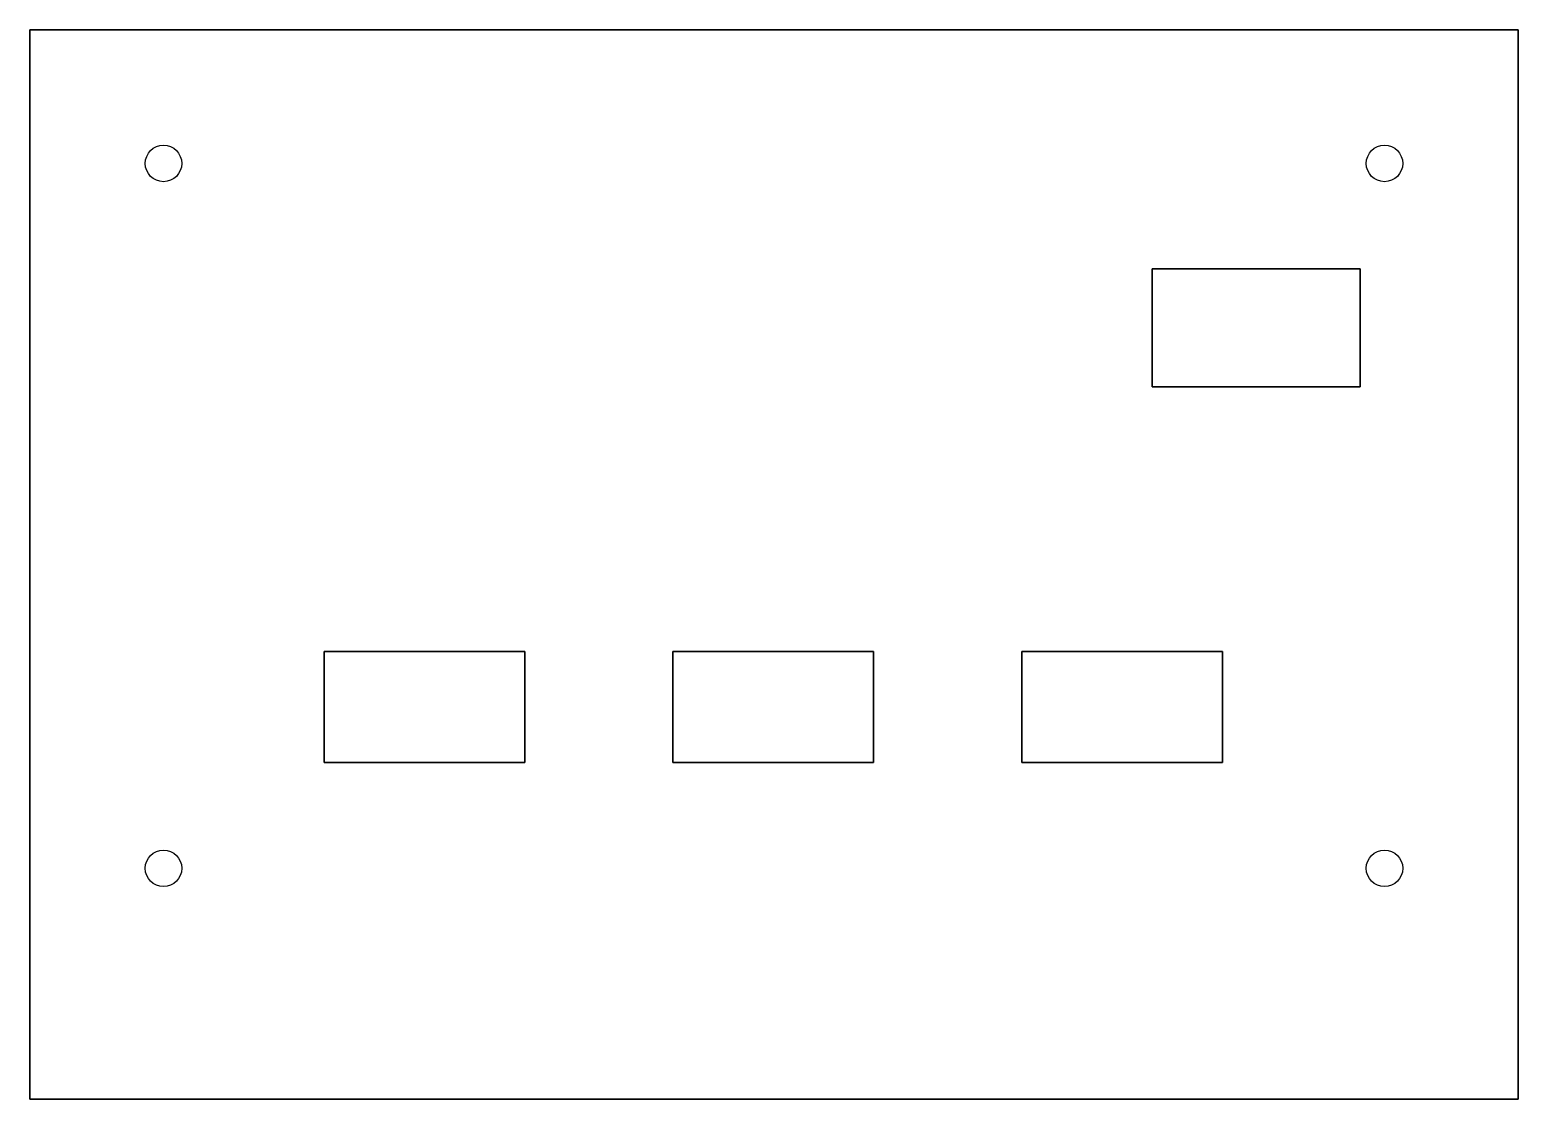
# Model space of a CAD drawing. Header units: millimetres. Extents: x -61 to 61, y 0 to 88.
import ezdxf

# ---------------------------------------------------------------- set-up
doc = ezdxf.new("R2010")
doc.units = ezdxf.units.MM
doc.layers.get('0').update_dxf_attribs({"linetype": 'CONTINUOUS'})

msp = doc.modelspace()

# ---------------------------------------------------------------- linework, layer by layer
for points in [[(61.22, 0), (-61.22, 0), (-61.22, 88), (61.22, 88)], [(61.22, 0), (61.22, 88), (-61.22, 88), (-61.22, 0)], [(48.22, 58.61), (48.22, 68.33), (31.12, 68.33), (31.12, 58.61)], [(48.22, 68.33), (48.22, 58.61), (31.12, 58.61), (31.12, 68.33)], [(-20.51, 27.71), (-20.51, 36.84), (-37.01, 36.84), (-37.01, 27.71)], [(-20.51, 36.84), (-20.51, 27.71), (-37.01, 27.71), (-37.01, 36.84)], [(8.19, 27.71), (8.19, 36.84), (-8.31, 36.84), (-8.31, 27.71)], [(8.19, 36.84), (8.19, 27.71), (-8.31, 27.71), (-8.31, 36.84)], [(36.89, 27.71), (36.89, 36.84), (20.39, 36.84), (20.39, 27.71)], [(36.89, 36.84), (36.89, 27.71), (20.39, 27.71), (20.39, 36.84)]]:
    msp.add_lwpolyline(points, close=True)
for centre in [(-50.22, 77), (-50.22, 77), (50.22, 77), (50.22, 77), (-50.22, 19), (-50.22, 19), (50.22, 19), (50.22, 19)]:
    msp.add_circle(centre, 1.5)

doc.saveas('drawing.dxf')
